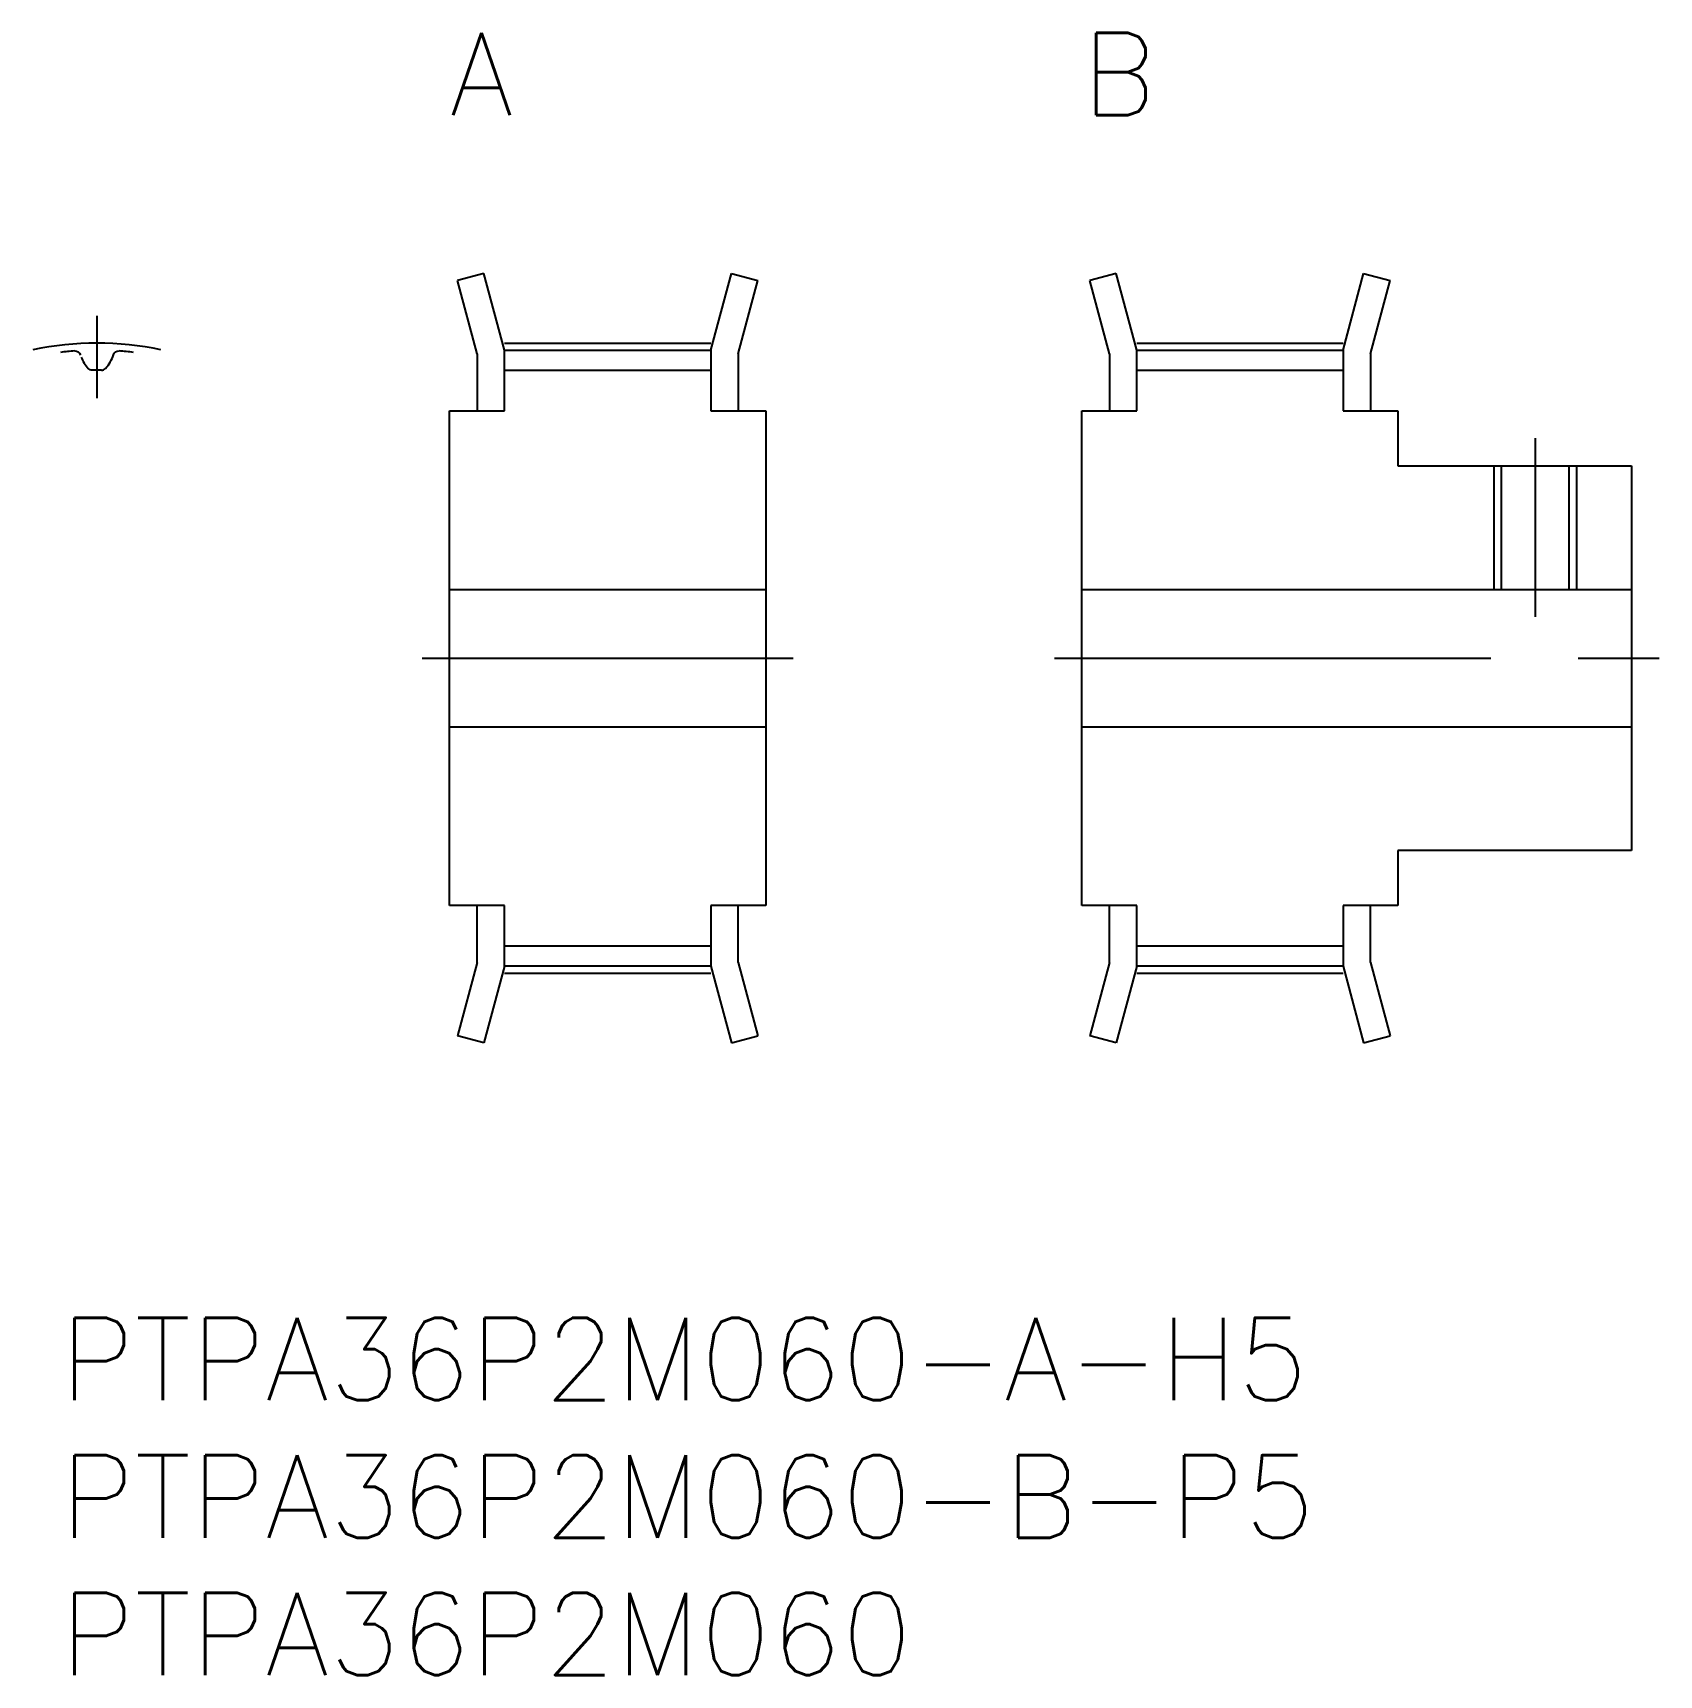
# Model space of a CAD drawing. Extents: x -1 to 58.2, y -13 to 46.8.
import ezdxf

# ---------------------------------------------------------------- set-up
doc = ezdxf.new("R2010")
doc.units = 0
doc.header["$LTSCALE"] = 0.5
doc.linetypes.add('CENTER', pattern=[50.8, 31.75, -6.35, 6.35, -6.35])
for name, color, linetype in [('MSM_CENTER', 1, 'CENTER'), ('MSM_CONTINUOUS', 7, 'CONTINUOUS'), ('MSM_NARROW', 5, 'CONTINUOUS'), ('MSM_PART_NUMBER', 7, 'CONTINUOUS')]:
    doc.layers.add(name, color=color, linetype=linetype)
doc.styles.get("Standard").update_dxf_attribs({"font": 'txt.shx', "height": 3, "bigfont": 'bigfont.shx'})

# ---------------------------------------------------------------- blocks, each defined once
blk = doc.blocks.new('*U106')
at = {"layer": 'MSM_PART_NUMBER'}
blk.add_text('PTPA36P2M060-A-H5', height=3, dxfattribs=at).set_placement((0, -3))
blk = doc.blocks.new('*U107')
at = {"layer": 'MSM_PART_NUMBER'}
blk.add_text('PTPA36P2M060-B-P5', height=3, dxfattribs=at).set_placement((0, -8))
blk = doc.blocks.new('*U108')
at = {"layer": 'MSM_PART_NUMBER'}
blk.add_text('PTPA36P2M060', height=3, dxfattribs=at).set_placement((0, -13))
blk = doc.blocks.new('*U109')
at = {"layer": 'MSM_PART_NUMBER'}
blk.add_text('A', height=3, dxfattribs=at).set_placement((14.16, 43.75))
blk = doc.blocks.new('*U110')
at = {"layer": 'MSM_PART_NUMBER'}
blk.add_text('B', height=3, dxfattribs=at).set_placement((37.16, 43.75))

msp = doc.modelspace()

# ---------------------------------------------------------------- linework, layer by layer
at = {"layer": 'MSM_CENTER'}
for p, q in [((1.33, 36.46), (1.33, 33.46)), ((16.16, 35.46), (23.66, 35.46)), ((39.16, 35.46), (46.66, 35.46)), ((53.66, 25.5), (53.66, 32)), ((13.16, 24), (26.66, 24)), ((36.16, 24), (58.16, 24)), ((16.16, 12.54), (23.66, 12.54)), ((39.16, 12.54), (46.66, 12.54))]:
    msp.add_line(p, q, dxfattribs=at)
msp.add_arc((1.33, 24), 11.46, 78.26907, 101.73093, dxfattribs=at)
at = {"layer": 'MSM_CONTINUOUS'}
for p, q in [((15.411, 38), (14.445, 37.741)), ((15.16, 35.073), (14.445, 37.741)), ((16.16, 35.205), (15.411, 38)), ((23.66, 35.205), (24.409, 38)), ((24.409, 38), (25.375, 37.741)), ((24.66, 35.073), (25.375, 37.741)), ((38.411, 38), (37.445, 37.741)), ((38.16, 35.073), (37.445, 37.741)), ((39.16, 35.205), (38.411, 38)), ((46.66, 35.205), (47.409, 38)), ((47.409, 38), (48.375, 37.741)), ((47.66, 35.073), (48.375, 37.741)), ((15.16, 35.073), (15.16, 33)), ((16.16, 33), (16.16, 35.205)), ((16.16, 35.205), (23.66, 35.205)), ((23.66, 35.205), (23.66, 33)), ((24.66, 35.073), (24.66, 33)), ((38.16, 35.073), (38.16, 33)), ((39.16, 33), (39.16, 35.205)), ((39.16, 35.205), (46.66, 35.205)), ((46.66, 35.205), (46.66, 33)), ((47.66, 35.073), (47.66, 33)), ((16.16, 34.475), (23.66, 34.475)), ((39.16, 34.475), (46.66, 34.475)), ((14.16, 33), (16.16, 33)), ((14.16, 15), (14.16, 33)), ((23.66, 33), (25.66, 33)), ((25.66, 33), (25.66, 15)), ((37.16, 33), (39.16, 33)), ((37.16, 15), (37.16, 33)), ((46.66, 33), (48.66, 33)), ((48.66, 33), (48.66, 31)), ((48.66, 31), (57.16, 31)), ((52.431, 26.5), (52.431, 31)), ((54.89, 26.5), (54.89, 31)), ((57.16, 31), (57.16, 17)), ((14.16, 26.5), (25.66, 26.5)), ((37.16, 26.5), (57.16, 26.5)), ((14.16, 21.5), (25.66, 21.5)), ((37.16, 21.5), (57.16, 21.5)), ((57.16, 17), (48.66, 17)), ((48.66, 17), (48.66, 15)), ((16.16, 15), (14.16, 15)), ((15.16, 12.927), (15.16, 15)), ((16.16, 12.795), (16.16, 15)), ((25.66, 15), (23.66, 15)), ((23.66, 15), (23.66, 12.795)), ((24.66, 12.927), (24.66, 15)), ((39.16, 15), (37.16, 15)), ((38.16, 12.927), (38.16, 15)), ((39.16, 12.795), (39.16, 15)), ((48.66, 15), (46.66, 15)), ((46.66, 15), (46.66, 12.795)), ((47.66, 12.927), (47.66, 15)), ((23.66, 13.525), (16.16, 13.525)), ((46.66, 13.525), (39.16, 13.525)), ((15.16, 12.927), (14.445, 10.259)), ((16.16, 12.795), (15.411, 10)), ((23.66, 12.795), (16.16, 12.795)), ((23.66, 12.795), (24.409, 10)), ((24.66, 12.927), (25.375, 10.259)), ((38.16, 12.927), (37.445, 10.259)), ((39.16, 12.795), (38.411, 10)), ((46.66, 12.795), (39.16, 12.795)), ((46.66, 12.795), (47.409, 10)), ((47.66, 12.927), (48.375, 10.259)), ((15.411, 10), (14.445, 10.259)), ((24.409, 10), (25.375, 10.259)), ((38.411, 10), (37.445, 10.259)), ((47.409, 10), (48.375, 10.259))]:
    msp.add_line(p, q, dxfattribs=at)
for centre, radius, start, end in [((1.33, 24), 11.205, 94.13145, 96.81691), ((1.995, 35.441), 1.33, 201.37216, 222.74432), ((0.665, 35.441), 1.33, 317.25568, 342.33472), ((1.33, 24), 11.205, 83.18309, 85.86855), ((1.33, 24), 10.475, 89.11511, 90.88489), ((1.495, 34.674), 0.2, 269.11511, 317.25568)]:
    msp.add_arc(centre, radius, start, end, dxfattribs=at)
at = {"layer": 'MSM_CONTINUOUS', "extrusion": (0, 0, -1)}
for centre, start, end in [((-0.537, 34.976), 85.86855, 162.33472), ((-2.123, 34.976), 17.66528, 94.13145), ((-1.165, 34.674), 269.11511, 317.25568)]:
    msp.add_arc(centre, 0.2, start, end, dxfattribs=at)
at = {"layer": 'MSM_NARROW'}
for p, q in [((52.16, 26.5), (52.16, 31)), ((55.16, 26.5), (55.16, 31))]:
    msp.add_line(p, q, dxfattribs=at)

# ---------------------------------------------------------------- block references
at = {"layer": 'MSM_CONTINUOUS'}
for name in ['*U109', '*U110', '*U106', '*U107', '*U108']:
    msp.add_blockref(name, (0, 0), dxfattribs=at)

doc.saveas('drawing.dxf')
